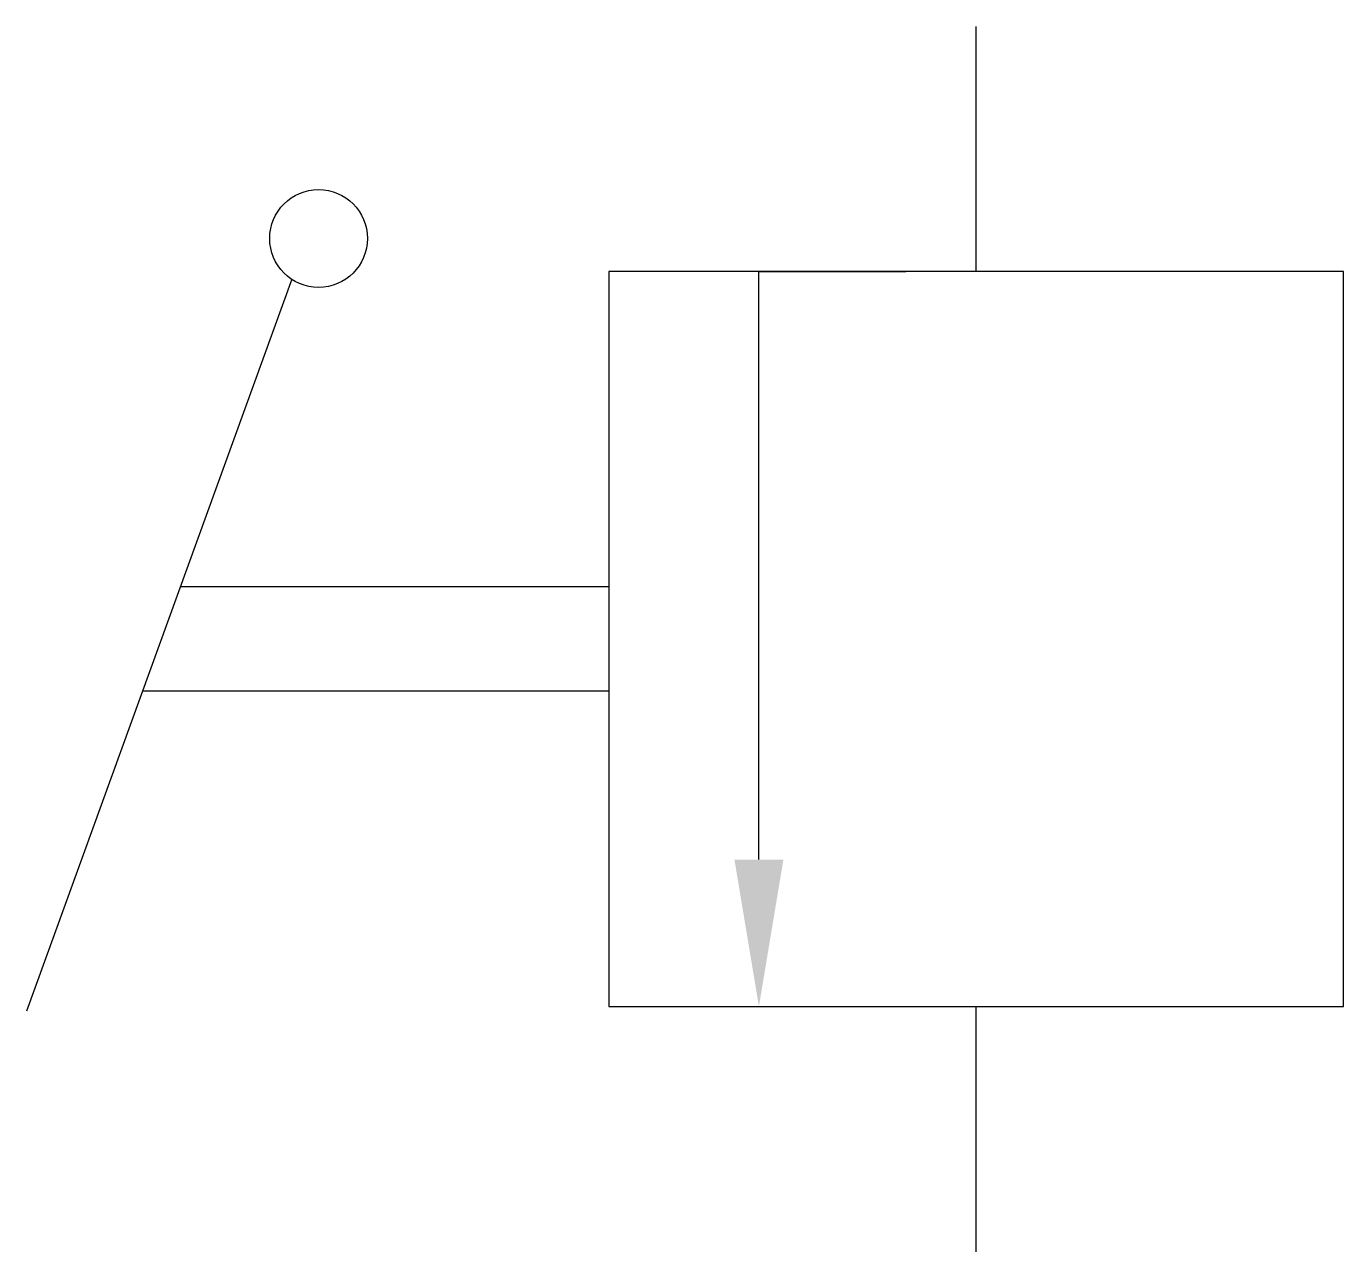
# Model space of a CAD drawing. Extents: x -11.6 to 4.5, y -23.2 to -8.2.
import ezdxf

# ---------------------------------------------------------------- set-up
doc = ezdxf.new("R2010")
doc.units = 0
doc.layers.get('0').update_dxf_attribs({"linetype": 'CONTINUOUS'})
doc.layers.add('2', color=1, linetype='CONTINUOUS')

msp = doc.modelspace()

# ---------------------------------------------------------------- linework, layer by layer
at = {"color": 0}
msp.add_circle((-8.054, -10.795), 0.599, dxfattribs=at)
at = {"layer": '2', "color": 0}
for p, q in [((0, -11.2), (0, -8.198)), ((-8.382, -11.293), (-11.633, -20.258)), ((-2.661, -18.4), (-2.661, -11.2)), ((-2.661, -11.2), (-0.861, -11.2)), ((-4.5, -15.061), (-9.749, -15.061)), ((-4.5, -16.339), (-10.212, -16.339)), ((0, -23.202), (0, -20.2))]:
    msp.add_line(p, q, dxfattribs=at)
msp.add_lwpolyline([(-4.5, -11.2), (-4.5, -20.2), (4.5, -20.2), (4.5, -11.2)], close=True, dxfattribs=at)
msp.add_solid([(-2.361, -18.4), (-2.961, -18.4), (-2.661, -20.2)], dxfattribs=at)

doc.saveas('drawing.dxf')
